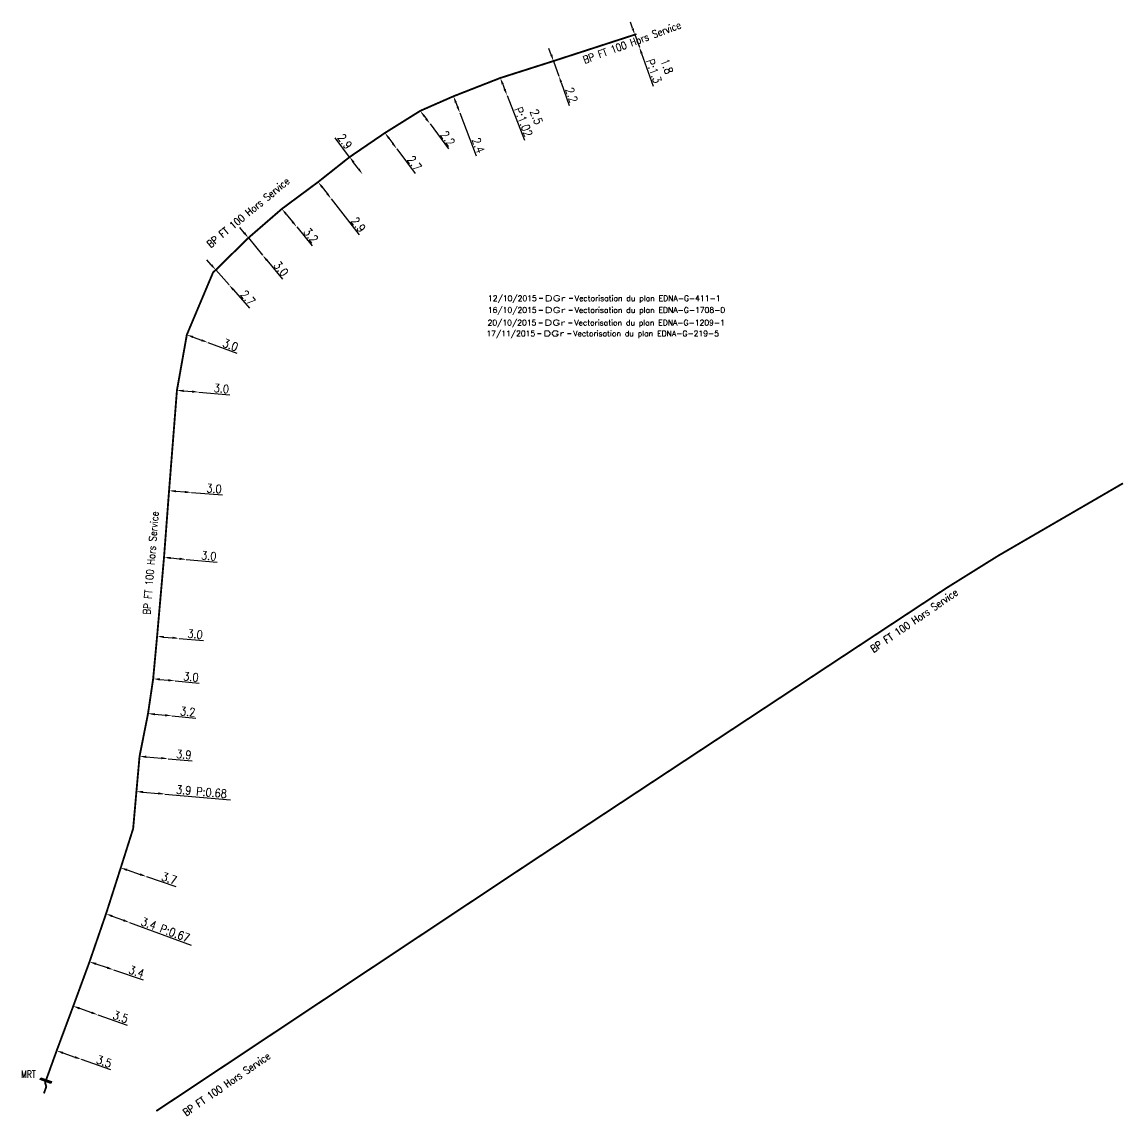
# Model space of a CAD drawing. Header units: millimetres. Extents: x 184000 to 185000, y 128000 to 129000.
# Drawn here: x 184452.6 to 184600.9, y 128628 to 128775.2 of the extents above; entities that cross this region are included whole.
import ezdxf
from ezdxf.enums import TextEntityAlignment as Align

# ---------------------------------------------------------------- set-up
doc = ezdxf.new("R2010")
doc.units = ezdxf.units.MM
doc.header["$PDMODE"] = 34
doc.layers.get('0').update_dxf_attribs({"linetype": 'CONTINUOUS'})
doc.layers.get('DEFPOINTS').update_dxf_attribs({"linetype": 'CONTINUOUS'})
doc.layers.add('L_908', color=5, linetype='CONTINUOUS')
doc.layers.add('L_910', color=7, linetype='CONTINUOUS', plot=False)
doc.styles.get("Standard").update_dxf_attribs({"font": 'romans.shx', "width": 0.85})
doc.linetypes.add('BP_HS', pattern='A,2,-1,["G",Standard,S=0.85,R=0,X=-0.27,Y=-0.4],-1', length=4)
doc.dimstyles.get("Standard").update_dxf_attribs({"dimtxt": 1.5, "dimasz": 1.2, "dimexe": 0.625, "dimexo": 0.625, "dimgap": 0.25, "dimtad": 1, "dimdec": 1, "dimzin": 0, "dimdsep": 46, "dimtxsty": 'Standard', "dimcen": -0.5, "dimadec": 0, "dimazin": 0, "dimtfac": 1, "dimtdec": 1, "dimtmove": 0, "dimatfit": 3, "dimfxl": 0, "dimtolj": 1, "dimtzin": 0, "dimarcsym": 0})

# ---------------------------------------------------------------- blocks, each defined once
blk = doc.blocks.new('*D60')
at = {"layer": 'DEFPOINTS', "color": 0, "linetype": 'Continuous', "transparency": 16777216}
for p in [(184535.06, 128773.47), (184535.67, 128771.78), (184535.67, 128771.78)]:
    blk.add_point(p, dxfattribs=at)
at = {"layer": 'L_908', "color": 0, "linetype": 'Continuous', "lineweight": -2, "transparency": 16777216}
for p, q in [((184534.76, 128774.32), (184534.46, 128775.17)), ((184535.06, 128773.47), (184535.67, 128771.78)), ((184535.97, 128770.93), (184537.54, 128766.56))]:
    blk.add_line(p, q, dxfattribs=at)
at = {"layer": 'L_908', "color": 0, "linetype": 'Continuous', "transparency": 16777216}
for points in [[(184534.9, 128774.37), (184534.62, 128774.27), (184535.06, 128773.47)], [(184536.12, 128770.98), (184535.83, 128770.88), (184535.67, 128771.78)]]:
    blk.add_solid(points, dxfattribs=at)
at = {"layer": 'L_908', "color": 0, "linetype": 'Continuous', "transparency": 16777216, "insert": (184538.5, 128768.89), "char_height": 1.125, "attachment_point": 5, "rotation": 289.7118}
blk.add_mtext('\\A1;1.8\\PP:1.3', dxfattribs=at)
blk = doc.blocks.new('*D61')
at = {"layer": 'DEFPOINTS', "color": 0, "linetype": 'Continuous', "transparency": 16777216}
for p in [(184524.12, 128769.92), (184524.85, 128767.9), (184524.85, 128767.9)]:
    blk.add_point(p, dxfattribs=at)
at = {"layer": 'L_908', "color": 0, "linetype": 'Continuous', "lineweight": -2, "transparency": 16777216}
for p, q in [((184523.82, 128770.77), (184523.51, 128771.62)), ((184524.12, 128769.92), (184524.85, 128767.9)), ((184525.15, 128767.05), (184526.25, 128763.96))]:
    blk.add_line(p, q, dxfattribs=at)
at = {"layer": 'L_908', "color": 0, "linetype": 'Continuous', "transparency": 16777216}
for points in [[(184523.96, 128770.82), (184523.68, 128770.72), (184524.12, 128769.92)], [(184525.29, 128767.1), (184525.01, 128767), (184524.85, 128767.9)]]:
    blk.add_solid(points, dxfattribs=at)
at = {"layer": 'L_908', "color": 0, "linetype": 'Continuous', "transparency": 16777216, "insert": (184526.56, 128765.34), "char_height": 1.125, "attachment_point": 5, "rotation": 289.7118}
blk.add_mtext('\\A1;2.2', dxfattribs=at)
blk = doc.blocks.new('*D62')
at = {"layer": 'DEFPOINTS', "color": 0, "linetype": 'Continuous', "transparency": 16777216}
for p in [(184516.96, 128767.64), (184517.88, 128765.3), (184517.88, 128765.3)]:
    blk.add_point(p, dxfattribs=at)
at = {"layer": 'L_908', "color": 0, "linetype": 'Continuous', "lineweight": -2, "transparency": 16777216}
for p, q in [((184517.29, 128766.81), (184517.55, 128766.14)), ((184517.88, 128765.3), (184520.22, 128759.28))]:
    blk.add_line(p, q, dxfattribs=at)
at = {"layer": 'L_908', "color": 0, "linetype": 'Continuous', "transparency": 16777216}
for points in [[(184517.43, 128766.86), (184517.15, 128766.75), (184516.96, 128767.64)], [(184517.69, 128766.19), (184517.41, 128766.08), (184517.88, 128765.3)]]:
    blk.add_solid(points, dxfattribs=at)
at = {"layer": 'L_908', "color": 0, "linetype": 'Continuous', "transparency": 16777216, "insert": (184520.95, 128762.07), "char_height": 1.125, "attachment_point": 5, "rotation": 291.3325}
blk.add_mtext('\\A1;2.5\\PP:1.02', dxfattribs=at)
blk = doc.blocks.new('*D83')
at = {"layer": 'DEFPOINTS', "color": 0, "linetype": 'Continuous', "transparency": 16777216}
for p in [(184506.2, 128763.22), (184507.51, 128761.46), (184507.51, 128761.46)]:
    blk.add_point(p, dxfattribs=at)
at = {"layer": 'L_908', "color": 0, "linetype": 'Continuous', "lineweight": -2, "transparency": 16777216}
for p, q in [((184506.74, 128762.5), (184506.98, 128762.18)), ((184507.51, 128761.46), (184510.01, 128758.1))]:
    blk.add_line(p, q, dxfattribs=at)
at = {"layer": 'L_908', "color": 0, "linetype": 'Continuous', "transparency": 16777216}
for points in [[(184506.86, 128762.59), (184506.62, 128762.41), (184506.2, 128763.22)], [(184507.1, 128762.27), (184506.86, 128762.09), (184507.51, 128761.46)]]:
    blk.add_solid(points, dxfattribs=at)
at = {"layer": 'L_908', "color": 0, "linetype": 'Continuous', "transparency": 16777216, "insert": (184509.9, 128759.5), "char_height": 1.125, "attachment_point": 5, "rotation": 306.6346}
blk.add_mtext('\\A1;2.2', dxfattribs=at)
blk = doc.blocks.new('*D84')
at = {"layer": 'DEFPOINTS', "color": 0, "linetype": 'Continuous', "transparency": 16777216}
for p in [(184501.45, 128760.25), (184503.03, 128758.12), (184503.03, 128758.12)]:
    blk.add_point(p, dxfattribs=at)
at = {"layer": 'L_908', "color": 0, "linetype": 'Continuous', "lineweight": -2, "transparency": 16777216}
for p, q in [((184501.99, 128759.53), (184502.49, 128758.84)), ((184503.03, 128758.12), (184505.52, 128754.77))]:
    blk.add_line(p, q, dxfattribs=at)
at = {"layer": 'L_908', "color": 0, "linetype": 'Continuous', "transparency": 16777216}
for points in [[(184502.11, 128759.62), (184501.87, 128759.44), (184501.45, 128760.25)], [(184502.61, 128758.93), (184502.37, 128758.76), (184503.03, 128758.12)]]:
    blk.add_solid(points, dxfattribs=at)
at = {"layer": 'L_908', "color": 0, "linetype": 'Continuous', "transparency": 16777216, "insert": (184505.42, 128756.17), "char_height": 1.125, "attachment_point": 5, "rotation": 306.6346}
blk.add_mtext('\\A1;2.7', dxfattribs=at)
blk = doc.blocks.new('*D85')
at = {"layer": 'DEFPOINTS', "color": 0, "linetype": 'Continuous', "transparency": 16777216}
for p in [(184496.7, 128757.01), (184498.44, 128754.68), (184498.44, 128754.68)]:
    blk.add_point(p, dxfattribs=at)
at = {"layer": 'L_908', "color": 0, "linetype": 'Continuous', "lineweight": -2, "transparency": 16777216}
for p, q in [((184496.7, 128757.01), (184494.76, 128759.59)), ((184497.9, 128755.4), (184497.24, 128756.29))]:
    blk.add_line(p, q, dxfattribs=at)
at = {"layer": 'L_908', "color": 0, "linetype": 'Continuous', "transparency": 16777216}
for points in [[(184497.36, 128756.38), (184497.12, 128756.2), (184496.7, 128757.01)], [(184498.02, 128755.49), (184497.78, 128755.31), (184498.44, 128754.68)]]:
    blk.add_solid(points, dxfattribs=at)
at = {"layer": 'L_908', "color": 0, "linetype": 'Continuous', "transparency": 16777216, "insert": (184496.06, 128759.11), "char_height": 1.125, "attachment_point": 5, "rotation": 306.8118}
blk.add_mtext('\\A1;2.9', dxfattribs=at)
blk = doc.blocks.new('*D86')
at = {"layer": 'DEFPOINTS', "color": 0, "linetype": 'Continuous', "transparency": 16777216}
for p in [(184492.46, 128753.65), (184494.21, 128751.4), (184494.21, 128751.4)]:
    blk.add_point(p, dxfattribs=at)
at = {"layer": 'L_908', "color": 0, "linetype": 'Continuous', "lineweight": -2, "transparency": 16777216}
for p, q in [((184493.01, 128752.94), (184493.66, 128752.11)), ((184494.21, 128751.4), (184497.99, 128746.53))]:
    blk.add_line(p, q, dxfattribs=at)
at = {"layer": 'L_908', "color": 0, "linetype": 'Continuous', "transparency": 16777216}
for points in [[(184493.13, 128753.03), (184492.89, 128752.85), (184492.46, 128753.65)], [(184493.78, 128752.2), (184493.54, 128752.02), (184494.21, 128751.4)]]:
    blk.add_solid(points, dxfattribs=at)
at = {"layer": 'L_908', "color": 0, "linetype": 'Continuous', "transparency": 16777216, "insert": (184497.87, 128747.91), "char_height": 1.125, "attachment_point": 5, "rotation": 307.861}
blk.add_mtext('\\A1;2.9', dxfattribs=at)
blk = doc.blocks.new('*D87')
at = {"layer": 'DEFPOINTS', "color": 0, "linetype": 'Continuous', "transparency": 16777216}
for p in [(184487.58, 128750.03), (184489.58, 128747.6), (184489.58, 128747.6)]:
    blk.add_point(p, dxfattribs=at)
at = {"layer": 'L_908', "color": 0, "linetype": 'Continuous', "lineweight": -2, "transparency": 16777216}
for p, q in [((184488.16, 128749.34), (184489.01, 128748.3)), ((184489.58, 128747.6), (184491.66, 128745.07))]:
    blk.add_line(p, q, dxfattribs=at)
at = {"layer": 'L_908', "color": 0, "linetype": 'Continuous', "transparency": 16777216}
for points in [[(184488.27, 128749.43), (184488.04, 128749.24), (184487.58, 128750.03)], [(184489.13, 128748.39), (184488.9, 128748.2), (184489.58, 128747.6)]]:
    blk.add_solid(points, dxfattribs=at)
at = {"layer": 'L_908', "color": 0, "linetype": 'Continuous', "transparency": 16777216, "insert": (184491.49, 128746.46), "char_height": 1.125, "attachment_point": 5, "rotation": 309.3954}
blk.add_mtext('\\A1;3.2', dxfattribs=at)
blk = doc.blocks.new('*D88')
at = {"layer": 'DEFPOINTS', "color": 0, "linetype": 'Continuous', "transparency": 16777216}
for p in [(184483.08, 128746.13), (184484.99, 128743.81), (184484.99, 128743.81)]:
    blk.add_point(p, dxfattribs=at)
at = {"layer": 'L_908', "color": 0, "linetype": 'Continuous', "lineweight": -2, "transparency": 16777216}
for p, q in [((184482.51, 128746.82), (184481.94, 128747.52)), ((184483.08, 128746.13), (184484.99, 128743.81)), ((184485.56, 128743.12), (184487.65, 128740.59))]:
    blk.add_line(p, q, dxfattribs=at)
at = {"layer": 'L_908', "color": 0, "linetype": 'Continuous', "transparency": 16777216}
for points in [[(184482.63, 128746.92), (184482.39, 128746.73), (184483.08, 128746.13)], [(184485.68, 128743.21), (184485.45, 128743.02), (184484.99, 128743.81)]]:
    blk.add_solid(points, dxfattribs=at)
at = {"layer": 'L_908', "color": 0, "linetype": 'Continuous', "transparency": 16777216, "insert": (184487.47, 128741.98), "char_height": 1.125, "attachment_point": 5, "rotation": 309.5014}
blk.add_mtext('\\A1;3.0', dxfattribs=at)
blk = doc.blocks.new('*D89')
at = {"layer": 'DEFPOINTS', "color": 0, "linetype": 'Continuous', "transparency": 16777216}
for p in [(184478.69, 128741.82), (184480.48, 128739.8), (184480.48, 128739.8)]:
    blk.add_point(p, dxfattribs=at)
at = {"layer": 'L_908', "color": 0, "linetype": 'Continuous', "lineweight": -2, "transparency": 16777216}
for p, q in [((184478.09, 128742.5), (184477.49, 128743.17)), ((184478.69, 128741.82), (184480.48, 128739.8)), ((184481.08, 128739.13), (184483.25, 128736.68))]:
    blk.add_line(p, q, dxfattribs=at)
at = {"layer": 'L_908', "color": 0, "linetype": 'Continuous', "transparency": 16777216}
for points in [[(184478.2, 128742.6), (184477.98, 128742.4), (184478.69, 128741.82)], [(184481.19, 128739.23), (184480.96, 128739.03), (184480.48, 128739.8)]]:
    blk.add_solid(points, dxfattribs=at)
at = {"layer": 'L_908', "color": 0, "linetype": 'Continuous', "transparency": 16777216, "insert": (184483.02, 128738.07), "char_height": 1.125, "attachment_point": 5, "rotation": 311.6179}
blk.add_mtext('\\A1;2.7', dxfattribs=at)
blk = doc.blocks.new('*D90')
at = {"layer": 'DEFPOINTS', "color": 0, "linetype": 'Continuous', "transparency": 16777216}
for p in [(184474.8, 128733.1), (184477.61, 128732.06), (184477.61, 128732.06)]:
    blk.add_point(p, dxfattribs=at)
at = {"layer": 'L_908', "color": 0, "linetype": 'Continuous', "lineweight": -2, "transparency": 16777216}
for p, q in [((184475.64, 128732.78), (184476.77, 128732.37)), ((184477.61, 128732.06), (184481.53, 128730.61))]:
    blk.add_line(p, q, dxfattribs=at)
at = {"layer": 'L_908', "color": 0, "linetype": 'Continuous', "transparency": 16777216}
for points in [[(184475.69, 128732.93), (184475.59, 128732.64), (184474.8, 128733.1)], [(184476.82, 128732.51), (184476.71, 128732.23), (184477.61, 128732.06)]]:
    blk.add_solid(points, dxfattribs=at)
at = {"layer": 'L_908', "color": 0, "linetype": 'Continuous', "transparency": 16777216, "insert": (184480.67, 128731.72), "char_height": 1.125, "attachment_point": 5, "rotation": 339.6882}
blk.add_mtext('\\A1;3.0', dxfattribs=at)
blk = doc.blocks.new('*D91')
at = {"layer": 'DEFPOINTS', "color": 0, "linetype": 'Continuous', "transparency": 16777216}
for p in [(184473.47, 128725.63), (184476.41, 128725.38), (184476.41, 128725.38)]:
    blk.add_point(p, dxfattribs=at)
at = {"layer": 'L_908', "color": 0, "linetype": 'Continuous', "lineweight": -2, "transparency": 16777216}
for p, q in [((184474.36, 128725.55), (184475.51, 128725.46)), ((184476.41, 128725.38), (184480.57, 128725.03))]:
    blk.add_line(p, q, dxfattribs=at)
at = {"layer": 'L_908', "color": 0, "linetype": 'Continuous', "transparency": 16777216}
for points in [[(184474.38, 128725.7), (184474.35, 128725.4), (184473.47, 128725.63)], [(184475.52, 128725.61), (184475.5, 128725.31), (184476.41, 128725.38)]]:
    blk.add_solid(points, dxfattribs=at)
at = {"layer": 'L_908', "color": 0, "linetype": 'Continuous', "transparency": 16777216, "insert": (184479.45, 128725.87), "char_height": 1.125, "attachment_point": 5, "rotation": 355.1353}
blk.add_mtext('\\A1;3.0', dxfattribs=at)
blk = doc.blocks.new('*D92')
at = {"layer": 'DEFPOINTS', "color": 0, "linetype": 'Continuous', "transparency": 16777216}
for p in [(184472.41, 128712.12), (184475.43, 128711.88), (184475.43, 128711.88)]:
    blk.add_point(p, dxfattribs=at)
at = {"layer": 'L_908', "color": 0, "linetype": 'Continuous', "lineweight": -2, "transparency": 16777216}
for p, q in [((184473.3, 128712.05), (184474.53, 128711.95)), ((184475.43, 128711.88), (184479.59, 128711.56))]:
    blk.add_line(p, q, dxfattribs=at)
at = {"layer": 'L_908', "color": 0, "linetype": 'Continuous', "transparency": 16777216}
for points in [[(184473.31, 128712.2), (184473.29, 128711.9), (184472.41, 128712.12)], [(184474.54, 128712.1), (184474.52, 128711.8), (184475.43, 128711.88)]]:
    blk.add_solid(points, dxfattribs=at)
at = {"layer": 'L_908', "color": 0, "linetype": 'Continuous', "transparency": 16777216, "insert": (184478.46, 128712.4), "char_height": 1.125, "attachment_point": 5, "rotation": 355.5257}
blk.add_mtext('\\A1;3.0', dxfattribs=at)
blk = doc.blocks.new('*D93')
at = {"layer": 'DEFPOINTS', "color": 0, "linetype": 'Continuous', "transparency": 16777216}
for p in [(184471.73, 128703.15), (184474.72, 128702.88), (184474.72, 128702.88)]:
    blk.add_point(p, dxfattribs=at)
at = {"layer": 'L_908', "color": 0, "linetype": 'Continuous', "lineweight": -2, "transparency": 16777216}
for p, q in [((184472.63, 128703.07), (184473.82, 128702.96)), ((184474.72, 128702.88), (184478.88, 128702.5))]:
    blk.add_line(p, q, dxfattribs=at)
at = {"layer": 'L_908', "color": 0, "linetype": 'Continuous', "transparency": 16777216}
for points in [[(184472.64, 128703.22), (184472.62, 128702.92), (184471.73, 128703.15)], [(184473.84, 128703.11), (184473.81, 128702.81), (184474.72, 128702.88)]]:
    blk.add_solid(points, dxfattribs=at)
at = {"layer": 'L_908', "color": 0, "linetype": 'Continuous', "transparency": 16777216, "insert": (184477.76, 128703.36), "char_height": 1.125, "attachment_point": 5, "rotation": 354.8562}
blk.add_mtext('\\A1;3.0', dxfattribs=at)
blk = doc.blocks.new('*D94')
at = {"layer": 'DEFPOINTS', "color": 0, "linetype": 'Continuous', "transparency": 16777216}
for p in [(184470.8, 128692.53), (184473.76, 128692.26), (184473.76, 128692.26)]:
    blk.add_point(p, dxfattribs=at)
at = {"layer": 'L_908', "color": 0, "linetype": 'Continuous', "lineweight": -2, "transparency": 16777216}
for p, q in [((184471.69, 128692.44), (184472.87, 128692.34)), ((184473.76, 128692.26), (184477.03, 128691.96))]:
    blk.add_line(p, q, dxfattribs=at)
at = {"layer": 'L_908', "color": 0, "linetype": 'Continuous', "transparency": 16777216}
for points in [[(184471.71, 128692.59), (184471.68, 128692.3), (184470.8, 128692.53)], [(184472.88, 128692.49), (184472.85, 128692.19), (184473.76, 128692.26)]]:
    blk.add_solid(points, dxfattribs=at)
at = {"layer": 'L_908', "color": 0, "linetype": 'Continuous', "transparency": 16777216, "insert": (184475.91, 128692.82), "char_height": 1.125, "attachment_point": 5, "rotation": 354.8562}
blk.add_mtext('\\A1;3.0', dxfattribs=at)
blk = doc.blocks.new('*D95')
at = {"layer": 'DEFPOINTS', "color": 0, "linetype": 'Continuous', "transparency": 16777216}
for p in [(184470.27, 128686.82), (184473.21, 128686.54), (184473.21, 128686.54)]:
    blk.add_point(p, dxfattribs=at)
at = {"layer": 'L_908', "color": 0, "linetype": 'Continuous', "lineweight": -2, "transparency": 16777216}
for p, q in [((184471.17, 128686.74), (184472.31, 128686.62)), ((184473.21, 128686.54), (184476.47, 128686.22))]:
    blk.add_line(p, q, dxfattribs=at)
at = {"layer": 'L_908', "color": 0, "linetype": 'Continuous', "transparency": 16777216}
for points in [[(184471.18, 128686.88), (184471.15, 128686.59), (184470.27, 128686.82)], [(184472.33, 128686.77), (184472.3, 128686.48), (184473.21, 128686.54)]]:
    blk.add_solid(points, dxfattribs=at)
at = {"layer": 'L_908', "color": 0, "linetype": 'Continuous', "transparency": 16777216, "insert": (184475.36, 128687.08), "char_height": 1.125, "attachment_point": 5, "rotation": 354.448}
blk.add_mtext('\\A1;3.0', dxfattribs=at)
blk = doc.blocks.new('*D96')
at = {"layer": 'DEFPOINTS', "color": 0, "linetype": 'Continuous', "transparency": 16777216}
for p in [(184469.58, 128682.14), (184472.77, 128681.84), (184472.77, 128681.84)]:
    blk.add_point(p, dxfattribs=at)
at = {"layer": 'L_908', "color": 0, "linetype": 'Continuous', "lineweight": -2, "transparency": 16777216}
for p, q in [((184470.48, 128682.05), (184471.87, 128681.92)), ((184472.77, 128681.84), (184476.03, 128681.53))]:
    blk.add_line(p, q, dxfattribs=at)
at = {"layer": 'L_908', "color": 0, "linetype": 'Continuous', "transparency": 16777216}
for points in [[(184470.49, 128682.2), (184470.47, 128681.9), (184469.58, 128682.14)], [(184471.89, 128682.07), (184471.86, 128681.77), (184472.77, 128681.84)]]:
    blk.add_solid(points, dxfattribs=at)
at = {"layer": 'L_908', "color": 0, "linetype": 'Continuous', "transparency": 16777216, "insert": (184474.92, 128682.39), "char_height": 1.125, "attachment_point": 5, "rotation": 354.6576}
blk.add_mtext('\\A1;3.2', dxfattribs=at)
blk = doc.blocks.new('*D97')
at = {"layer": 'DEFPOINTS', "color": 0, "linetype": 'Continuous', "transparency": 16777216}
for p in [(184468.44, 128676.39), (184472.28, 128676.07), (184472.28, 128676.07)]:
    blk.add_point(p, dxfattribs=at)
at = {"layer": 'L_908', "color": 0, "linetype": 'Continuous', "lineweight": -2, "transparency": 16777216}
for p, q in [((184469.34, 128676.32), (184471.38, 128676.14)), ((184472.28, 128676.07), (184475.5, 128675.79))]:
    blk.add_line(p, q, dxfattribs=at)
at = {"layer": 'L_908', "color": 0, "linetype": 'Continuous', "transparency": 16777216}
for points in [[(184469.35, 128676.47), (184469.33, 128676.17), (184468.44, 128676.39)], [(184471.39, 128676.29), (184471.37, 128676), (184472.28, 128676.07)]]:
    blk.add_solid(points, dxfattribs=at)
at = {"layer": 'L_908', "color": 0, "linetype": 'Continuous', "transparency": 16777216, "insert": (184474.4, 128676.64), "char_height": 1.125, "attachment_point": 5, "rotation": 355.1418}
blk.add_mtext('\\A1;3.9', dxfattribs=at)
blk = doc.blocks.new('*D98')
at = {"layer": 'DEFPOINTS', "color": 0, "linetype": 'Continuous', "transparency": 16777216}
for p in [(184468.02, 128671.66), (184471.86, 128671.32), (184471.86, 128671.32)]:
    blk.add_point(p, dxfattribs=at)
at = {"layer": 'L_908', "color": 0, "linetype": 'Continuous', "lineweight": -2, "transparency": 16777216}
for p, q in [((184468.92, 128671.58), (184470.96, 128671.4)), ((184471.86, 128671.32), (184480.66, 128670.54))]:
    blk.add_line(p, q, dxfattribs=at)
at = {"layer": 'L_908', "color": 0, "linetype": 'Continuous', "transparency": 16777216}
for points in [[(184468.93, 128671.73), (184468.91, 128671.43), (184468.02, 128671.66)], [(184470.98, 128671.55), (184470.95, 128671.25), (184471.86, 128671.32)]]:
    blk.add_solid(points, dxfattribs=at)
at = {"layer": 'L_908', "color": 0, "linetype": 'Continuous', "transparency": 16777216, "insert": (184476.77, 128671.64), "char_height": 1.125, "attachment_point": 5, "rotation": 354.9657}
blk.add_mtext('\\A1;3.9 P:0.68', dxfattribs=at)
blk = doc.blocks.new('*D99')
at = {"layer": 'DEFPOINTS', "color": 0, "linetype": 'Continuous', "transparency": 16777216}
for p in [(184465.91, 128661.39), (184469.37, 128660.21), (184469.37, 128660.21)]:
    blk.add_point(p, dxfattribs=at)
at = {"layer": 'L_908', "color": 0, "linetype": 'Continuous', "lineweight": -2, "transparency": 16777216}
for p, q in [((184466.76, 128661.1), (184468.52, 128660.5)), ((184469.37, 128660.21), (184473.33, 128658.87))]:
    blk.add_line(p, q, dxfattribs=at)
at = {"layer": 'L_908', "color": 0, "linetype": 'Continuous', "transparency": 16777216}
for points in [[(184466.81, 128661.25), (184466.71, 128660.96), (184465.91, 128661.39)], [(184468.57, 128660.65), (184468.47, 128660.36), (184469.37, 128660.21)]]:
    blk.add_solid(points, dxfattribs=at)
at = {"layer": 'L_908', "color": 0, "linetype": 'Continuous', "transparency": 16777216, "insert": (184472.44, 128659.96), "char_height": 1.125, "attachment_point": 5, "rotation": 341.1887}
blk.add_mtext('\\A1;3.7', dxfattribs=at)
blk = doc.blocks.new('*D100')
at = {"layer": 'DEFPOINTS', "color": 0, "linetype": 'Continuous', "transparency": 16777216}
for p in [(184463.93, 128655.2), (184467.1, 128654.03), (184467.1, 128654.03)]:
    blk.add_point(p, dxfattribs=at)
at = {"layer": 'L_908', "color": 0, "linetype": 'Continuous', "lineweight": -2, "transparency": 16777216}
for p, q in [((184464.77, 128654.89), (184466.26, 128654.34)), ((184467.1, 128654.03), (184475.39, 128650.99))]:
    blk.add_line(p, q, dxfattribs=at)
at = {"layer": 'L_908', "color": 0, "linetype": 'Continuous', "transparency": 16777216}
for points in [[(184464.82, 128655.03), (184464.72, 128654.75), (184463.93, 128655.2)], [(184466.31, 128654.48), (184466.2, 128654.2), (184467.1, 128654.03)]]:
    blk.add_solid(points, dxfattribs=at)
at = {"layer": 'L_908', "color": 0, "linetype": 'Continuous', "transparency": 16777216, "insert": (184471.93, 128653.06), "char_height": 1.125, "attachment_point": 5, "rotation": 339.8206}
blk.add_mtext('\\A1;3.4 P:0.67', dxfattribs=at)
blk = doc.blocks.new('*D101')
at = {"layer": 'DEFPOINTS', "color": 0, "linetype": 'Continuous', "transparency": 16777216}
for p in [(184461.71, 128648.75), (184464.94, 128647.67), (184464.94, 128647.67)]:
    blk.add_point(p, dxfattribs=at)
at = {"layer": 'L_908', "color": 0, "linetype": 'Continuous', "lineweight": -2, "transparency": 16777216}
for p, q in [((184462.57, 128648.47), (184464.08, 128647.96)), ((184464.94, 128647.67), (184468.94, 128646.33))]:
    blk.add_line(p, q, dxfattribs=at)
at = {"layer": 'L_908', "color": 0, "linetype": 'Continuous', "transparency": 16777216}
for points in [[(184462.62, 128648.61), (184462.52, 128648.32), (184461.71, 128648.75)], [(184464.13, 128648.1), (184464.04, 128647.81), (184464.94, 128647.67)]]:
    blk.add_solid(points, dxfattribs=at)
at = {"layer": 'L_908', "color": 0, "linetype": 'Continuous', "transparency": 16777216, "insert": (184468.03, 128647.42), "char_height": 1.125, "attachment_point": 5, "rotation": 341.4597}
blk.add_mtext('\\A1;3.4', dxfattribs=at)
blk = doc.blocks.new('*D102')
at = {"layer": 'DEFPOINTS', "color": 0, "linetype": 'Continuous', "transparency": 16777216}
for p in [(184459.52, 128642.78), (184462.82, 128641.62), (184462.82, 128641.62)]:
    blk.add_point(p, dxfattribs=at)
at = {"layer": 'L_908', "color": 0, "linetype": 'Continuous', "lineweight": -2, "transparency": 16777216}
for p, q in [((184460.36, 128642.49), (184461.97, 128641.92)), ((184462.82, 128641.62), (184466.76, 128640.24))]:
    blk.add_line(p, q, dxfattribs=at)
at = {"layer": 'L_908', "color": 0, "linetype": 'Continuous', "transparency": 16777216}
for points in [[(184460.41, 128642.63), (184460.31, 128642.34), (184459.52, 128642.78)], [(184462.02, 128642.06), (184461.92, 128641.78), (184462.82, 128641.62)]]:
    blk.add_solid(points, dxfattribs=at)
at = {"layer": 'L_908', "color": 0, "linetype": 'Continuous', "transparency": 16777216, "insert": (184465.89, 128641.34), "char_height": 1.125, "attachment_point": 5, "rotation": 340.6131}
blk.add_mtext('\\A1;3.5', dxfattribs=at)
blk = doc.blocks.new('*D103')
at = {"layer": 'DEFPOINTS', "color": 0, "linetype": 'Continuous', "transparency": 16777216}
for p in [(184457.29, 128636.79), (184460.59, 128635.63), (184460.59, 128635.63)]:
    blk.add_point(p, dxfattribs=at)
at = {"layer": 'L_908', "color": 0, "linetype": 'Continuous', "lineweight": -2, "transparency": 16777216}
for p, q in [((184458.14, 128636.49), (184459.74, 128635.93)), ((184460.59, 128635.63), (184464.53, 128634.24))]:
    blk.add_line(p, q, dxfattribs=at)
at = {"layer": 'L_908', "color": 0, "linetype": 'Continuous', "transparency": 16777216}
for points in [[(184458.19, 128636.63), (184458.09, 128636.35), (184457.29, 128636.79)], [(184459.79, 128636.07), (184459.69, 128635.78), (184460.59, 128635.63)]]:
    blk.add_solid(points, dxfattribs=at)
at = {"layer": 'L_908', "color": 0, "linetype": 'Continuous', "transparency": 16777216, "insert": (184463.66, 128635.34), "char_height": 1.125, "attachment_point": 5, "rotation": 340.6131}
blk.add_mtext('\\A1;3.5', dxfattribs=at)
blk = doc.blocks.new('GIS_MODF')
at = {"color": 0, "linetype": 'Continuous', "flags": 128}
for points in [[(-2.26, -0.01), (-1.76, -0.01)], [(1.76, -0.01), (2.26, -0.01)]]:
    blk.add_lwpolyline(points, dxfattribs=at)
at = {"color": 0, "linetype": 'Continuous'}
blk.add_attdef('DATE', text='', height=0.75, dxfattribs=at).set_placement((-2.58, -0.39), align=Align.RIGHT)
at = {"color": 0, "linetype": 'Continuous', "width": 3.590909}
blk.add_attdef('USER', text='', height=0.75, dxfattribs=at).set_placement((-1.52, -0.39), (1.31, -0.39), align=Align.FIT)
at = {"color": 0, "linetype": 'Continuous'}
blk.add_attdef('DESC', (2.53, -0.39), '', height=0.75, dxfattribs=at)
blk = doc.blocks.new('*D104')
at = {"layer": 'DEFPOINTS', "color": 0, "linetype": 'Continuous', "transparency": 16777216}
for p in [(184510.67, 128765.18), (184511.53, 128762.94), (184511.53, 128762.94)]:
    blk.add_point(p, dxfattribs=at)
at = {"layer": 'L_908', "color": 0, "linetype": 'Continuous', "lineweight": -2, "transparency": 16777216}
for p, q in [((184510.99, 128764.34), (184511.21, 128763.78)), ((184511.53, 128762.94), (184513.74, 128757.17))]:
    blk.add_line(p, q, dxfattribs=at)
at = {"layer": 'L_908', "color": 0, "linetype": 'Continuous', "transparency": 16777216}
for points in [[(184511.13, 128764.39), (184510.85, 128764.29), (184510.67, 128765.18)], [(184511.35, 128763.83), (184511.07, 128763.73), (184511.53, 128762.94)]]:
    blk.add_solid(points, dxfattribs=at)
at = {"layer": 'L_908', "color": 0, "linetype": 'Continuous', "transparency": 16777216, "insert": (184514.01, 128758.57), "char_height": 1.125, "attachment_point": 5, "rotation": 290.9963}
blk.add_mtext('\\A1;2.4', dxfattribs=at)
blk = doc.blocks.new('L_340_17')
at = {"linetype": 'Continuous'}
blk.add_hatch(color=0, dxfattribs=at).paths.add_polyline_path([(0.125, 0.75), (-0.125, 0.75), (-0.125, -0.75), (0.125, -0.75)])
at = {"color": 0, "linetype": 'Continuous'}
blk.add_lwpolyline([(-0.125, 0.75), (0.125, 0.75), (0.125, -0.75), (-0.125, -0.75)], close=True, dxfattribs=at)
at = {"color": 0, "linetype": 'Continuous', "width": 0.75}
for tag, height, flags, p in [('MRT', 1, 8, (0, 2.5)), ('DEF_LEG', 1.2, 3, (0, -5)), ('DEF_COUP', 1.2, 3, (0, -7.5)), ('DEF_TYPE', 1.2, 3, (0, -10))]:
    blk.add_attdef(tag, text='', height=height, dxfattribs=dict(at, flags=flags)).set_placement(p, align=Align.MIDDLE)

msp = doc.modelspace()

# ---------------------------------------------------------------- linework, layer by layer
at = {"layer": 'L_908', "linetype": 'BP_HS', "const_width": 0.25, "flags": 128}
for points in [[(184535.29, 128773.55), (184535.06, 128773.47), (184524.12, 128769.92), (184516.96, 128767.64), (184516.96, 128767.64)], [(184600.73, 128713.12), (184583.97, 128703.39), (184576.95, 128699.01), (184520.7, 128661.9), (184470.69, 128628.67), (184470.69, 128628.67)]]:
    msp.add_lwpolyline(points, dxfattribs=at)
at = {"layer": 'L_908', "linetype": 'BP_HS', "const_width": 0.25}
for points in [[(184516.96, 128767.64), (184510.67, 128765.18), (184506.2, 128763.22), (184501.45, 128760.25), (184496.7, 128757.01), (184492.46, 128753.65), (184487.58, 128750.03), (184483.08, 128746.13), (184478.69, 128741.82), (184478.32, 128741.46), (184474.8, 128733.1), (184473.47, 128725.63), (184472.41, 128712.12), (184471.73, 128703.15), (184470.8, 128692.53), (184470.27, 128686.82), (184469.58, 128682.14), (184468.44, 128676.39), (184468.02, 128671.66), (184467.58, 128666.67), (184465.91, 128661.39), (184463.93, 128655.2), (184461.71, 128648.75), (184459.52, 128642.78), (184457.29, 128636.79), (184455.84, 128632.77)], [(184455.84, 128632.77), (184455.74, 128632.49), (184455.89, 128631.94), (184455.58, 128631.05)]]:
    msp.add_lwpolyline(points, dxfattribs=at)

# ---------------------------------------------------------------- block references
at = {"layer": 'L_908', "ltscale": 0.5}
ref = msp.add_blockref('L_340_17', (184455.84, 128632.77), dxfattribs=dict(at, rotation=70.13043143022975))
ref.add_attrib('MRT', 'MRT', dxfattribs={"layer": '0', "color": 0, "linetype": 'Continuous', "height": 1, "width": 0.75}).set_placement((184453.48, 128633.62), align=Align.MIDDLE)
at = {"layer": 'L_910'}
ref = msp.add_blockref('GIS_MODF', (184524.45, 128738.02), dxfattribs=at)
ref.add_attrib('DATE', '12/10/2015', dxfattribs={"layer": '0', "color": 0, "linetype": 'Continuous', "height": 0.75}).set_placement((184521.87, 128737.63), align=Align.RIGHT)
ref.add_attrib('USER', 'DGr', dxfattribs={"layer": '0', "color": 0, "linetype": 'Continuous', "height": 0.75, "width": 1.462963}).set_placement((184522.94, 128737.63), (184525.76, 128737.63), align=Align.FIT)
ref.add_attrib('DESC', 'Vectorisation du plan EDNA-G-411-1', (184526.98, 128737.63), dxfattribs={"layer": '0', "color": 0, "linetype": 'Continuous', "height": 0.75})
ref = msp.add_blockref('GIS_MODF', (184524.43, 128736.43), dxfattribs=at)
ref.add_attrib('DATE', '16/10/2015', dxfattribs={"layer": '0', "color": 0, "linetype": 'Continuous', "height": 0.75}).set_placement((184521.85, 128736.05), align=Align.RIGHT)
ref.add_attrib('USER', 'DGr', dxfattribs={"layer": '0', "color": 0, "linetype": 'Continuous', "height": 0.75, "width": 1.462963}).set_placement((184522.92, 128736.05), (184525.74, 128736.05), align=Align.FIT)
ref.add_attrib('DESC', 'Vectorisation du plan EDNA-G-1708-0', (184526.96, 128736.05), dxfattribs={"layer": '0', "color": 0, "linetype": 'Continuous', "height": 0.75})
ref = msp.add_blockref('GIS_MODF', (184524.39, 128734.73), dxfattribs=at)
ref.add_attrib('DATE', '20/10/2015', dxfattribs={"layer": '0', "color": 0, "linetype": 'Continuous', "height": 0.75}).set_placement((184521.81, 128734.35), align=Align.RIGHT)
ref.add_attrib('USER', 'DGr', dxfattribs={"layer": '0', "color": 0, "linetype": 'Continuous', "height": 0.75, "width": 1.462963}).set_placement((184522.88, 128734.35), (184525.7, 128734.35), align=Align.FIT)
ref.add_attrib('DESC', 'Vectorisation du plan EDNA-G-1209-1', (184526.92, 128734.35), dxfattribs={"layer": '0', "color": 0, "linetype": 'Continuous', "height": 0.75})
ref = msp.add_blockref('GIS_MODF', (184524.24, 128733.28), dxfattribs=at)
ref.add_attrib('DATE', '17/11/2015', dxfattribs={"layer": '0', "color": 0, "linetype": 'Continuous', "height": 0.75}).set_placement((184521.66, 128732.89), align=Align.RIGHT)
ref.add_attrib('USER', 'DGr', dxfattribs={"layer": '0', "color": 0, "linetype": 'Continuous', "height": 0.75, "width": 1.462963}).set_placement((184522.73, 128732.89), (184525.55, 128732.89), align=Align.FIT)
ref.add_attrib('DESC', 'Vectorisation du plan EDNA-G-219-5', (184526.77, 128732.89), dxfattribs={"layer": '0', "color": 0, "linetype": 'Continuous', "height": 0.75})

# ---------------------------------------------------------------- texts
at = {"layer": 'L_908', "linetype": 'Continuous', "width": 0.85}
for rotation, p in [(20.28, (184528.34, 128769.55)), (39.5784, (184478.01, 128744.73)), (85.3663, (184469.89, 128695.42)), (34.6447, (184567.2, 128690.29)), (34.6447, (184474.71, 128627.93))]:
    msp.add_text('BP FT 100 Hors Service', height=1, rotation=rotation, dxfattribs=at).set_placement(p)

# ---------------------------------------------------------------- dimensions: what is measured, and where the dimension line sits
at = {"layer": 'L_908', "linetype": 'Continuous'}
for base, p1, p2, angle, text, override, picture, middle in [((184535.67, 128771.78), (184535.06, 128773.47), (184535.67, 128771.78), 109.7118, '<>\\PP:1.3', {"dimscale": 0.75, "dimatfit": 0}, '*D60', (184536.91, 128768.32)), ((184517.88, 128765.3), (184516.96, 128767.64), (184517.88, 128765.3), 111.3325, '<>\\PP:1.02', {"dimscale": 0.75}, '*D62', (184519.38, 128761.45)), ((184471.86, 128671.32), (184468.02, 128671.66), (184471.86, 128671.32), 174.9657, '<> P:0.68', {"dimscale": 0.75}, '*D98', (184476.71, 128670.89)), ((184467.1, 128654.03), (184463.93, 128655.2), (184467.1, 128654.03), 159.8206, '<> P:0.67', {"dimscale": 0.75}, '*D100', (184471.67, 128652.35))]:
    dim = msp.add_linear_dim(base=base, p1=p1, p2=p2, angle=angle, text=text, dimstyle='Standard', override=override, dxfattribs=at)
    dim.commit()
    dim.dimension.update_dxf_attribs({"geometry": picture, "text_midpoint": middle, "dimtype": 160})
for base, p1, p2, angle, override, picture, middle in [((184524.84534, 128767.89863), (184524.12016, 128769.92264), (184524.84534, 128767.89863), 109.71181, {"dimscale": 0.75}, '*D61', (184525.85359, 128765.08451)), ((184511.53, 128762.94), (184510.67, 128765.18), (184511.53, 128762.94), 110.9963, {"dimscale": 0.75}, '*D104', (184513.31, 128758.3)), ((184507.51, 128761.46), (184506.2, 128763.22), (184507.51, 128761.46), 126.6346, {"dimscale": 0.75}, '*D83', (184509.3, 128759.06)), ((184498.44, 128754.68), (184496.7, 128757.01), (184498.44, 128754.68), 126.8118, {"dimscale": 0.75}, '*D85', (184495.46, 128758.66)), ((184503.03, 128758.12), (184501.45, 128760.25), (184503.03, 128758.12), 126.6346, {"dimscale": 0.75}, '*D84', (184504.81, 128755.72)), ((184494.2095, 128751.3985), (184492.46032, 128753.64858), (184494.2095, 128751.3985), 127.861, {"dimscale": 0.75}, '*D86', (184497.27824, 128747.45099)), ((184489.584, 128747.5997), (184487.5848, 128750.034), (184489.584, 128747.5997), 129.3954, {"dimscale": 0.75}, '*D87', (184490.91, 128745.9851)), ((184484.99, 128743.81), (184483.08, 128746.13), (184484.99, 128743.81), 129.5014, {"dimscale": 0.75, "dimatfit": 0}, '*D88', (184486.89, 128741.51)), ((184480.48, 128739.8), (184478.69, 128741.82), (184480.48, 128739.8), 131.6179, {"dimscale": 0.75, "dimlfac": 1, "dimlunit": 2, "dimatfit": 0}, '*D89', (184482.46, 128737.57)), ((184477.61, 128732.06), (184474.8, 128733.1), (184477.61, 128732.06), 159.6882, {"dimscale": 0.75}, '*D90', (184480.41, 128731.02)), ((184476.41, 128725.38), (184473.47, 128725.63), (184476.41, 128725.38), 175.1353, {"dimscale": 0.75}, '*D91', (184479.39, 128725.13)), ((184475.43, 128711.88), (184472.41, 128712.12), (184475.43, 128711.88), 175.5257, {"dimscale": 0.75}, '*D92', (184478.41, 128711.65)), ((184474.72, 128702.88), (184471.73, 128703.15), (184474.72, 128702.88), 174.8562, {"dimscale": 0.75}, '*D93', (184477.7, 128702.61)), ((184473.76, 128692.26), (184470.8, 128692.53), (184473.76, 128692.26), 174.8562, {"dimscale": 0.75}, '*D94', (184475.85, 128692.07)), ((184473.21, 128686.54), (184470.27, 128686.82), (184473.21, 128686.54), 174.448, {"dimscale": 0.75}, '*D95', (184475.29, 128686.34)), ((184472.77, 128681.84), (184469.58, 128682.14), (184472.77, 128681.84), 174.6576, {"dimscale": 0.75}, '*D96', (184474.85, 128681.65)), ((184472.2785, 128676.0687), (184468.4423, 128676.3948), (184472.2785, 128676.0687), 175.1418, {"dimscale": 0.75}, '*D97', (184474.3376, 128675.8937)), ((184469.37, 128660.21), (184465.91, 128661.39), (184469.37, 128660.21), 161.1887, {"dimscale": 0.75}, '*D99', (184472.2, 128659.25)), ((184464.94, 128647.67), (184461.71, 128648.75), (184464.94, 128647.67), 161.4597, {"dimscale": 0.75}, '*D101', (184467.79, 128646.71)), ((184462.82, 128641.62), (184459.52, 128642.78), (184462.82, 128641.62), 160.6131, {"dimscale": 0.75}, '*D102', (184465.64, 128640.63)), ((184460.59, 128635.63), (184457.29, 128636.79), (184460.59, 128635.63), 160.6131, {"dimscale": 0.75}, '*D103', (184463.41, 128634.63))]:
    dim = msp.add_linear_dim(base=base, p1=p1, p2=p2, angle=angle, dimstyle='Standard', override=override, dxfattribs=at)
    dim.commit()
    dim.dimension.update_dxf_attribs({"geometry": picture, "text_midpoint": middle, "dimtype": 160})

doc.saveas('drawing.dxf')
